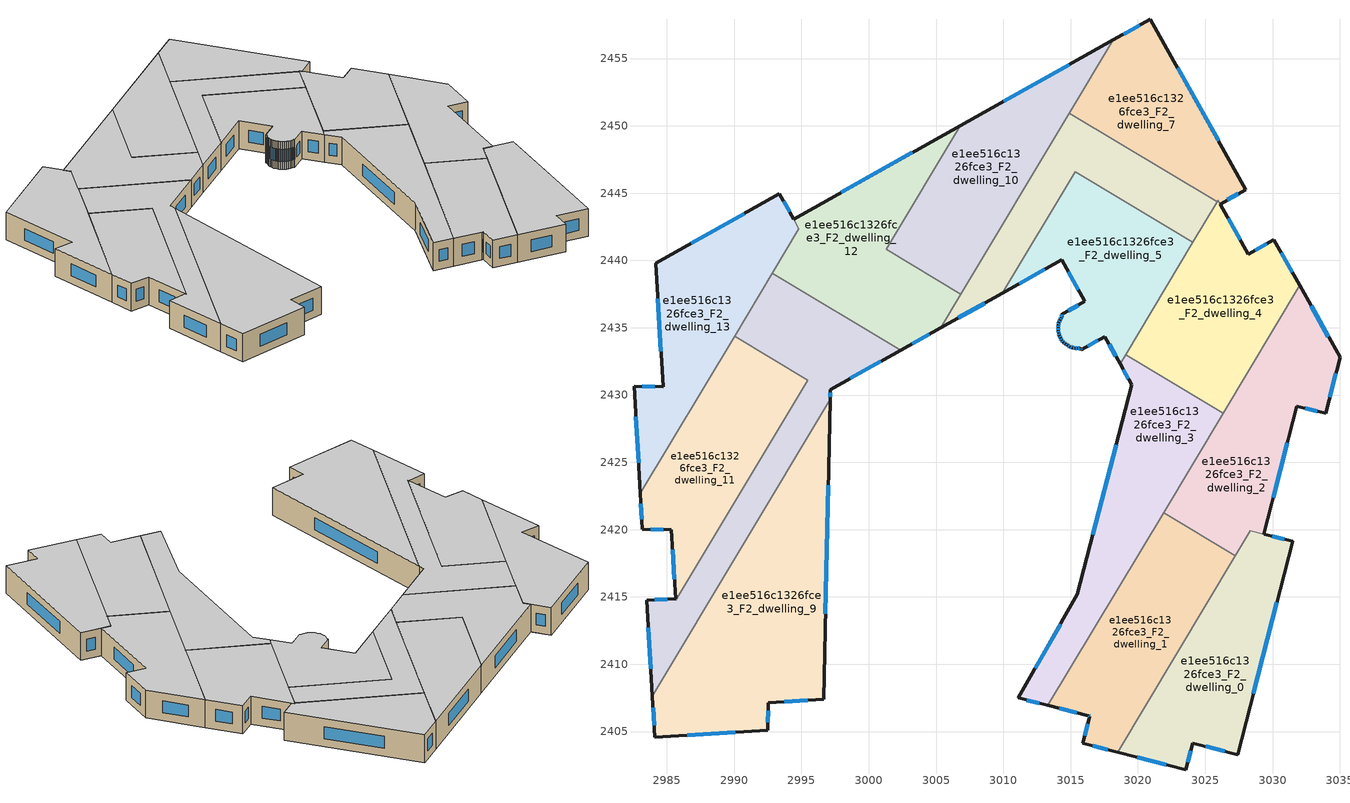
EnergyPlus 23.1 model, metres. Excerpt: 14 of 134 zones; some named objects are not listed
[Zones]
e1ee516c1326fce3_F2_dwelling_0
 floor to e1ee516c1326fce3_F1_dwelling_0 (EU_floor_Construction): 3031.49,2419.12 3027.41,2403.29 3024.08,2404.14 3023.56,2402.16 3018.49,2403.46 3028.36,2419.93 z6
 wall outside (EU_wall_Construction): 3018.49,2403.46 3023.56,2402.16 3024.08,2404.14 3027.41,2403.29 3031.49,2419.12 3029.37,2419.67 z6:9
 wall to e1ee516c1326fce3_F2_dwelling_2 (EU_wall_Construction): 3029.36,2419.67 3028.36,2419.93 3027.25,2418.07 z6:9
 wall to e1ee516c1326fce3_F2_dwelling_1 (EU_wall_Construction): 3027.24,2418.07 3018.49,2403.46 z6:9
 window (EU_Window_Construction): 3019.94,2403.09 3022.11,2402.53 / 3030.88,2419.28 3029.97,2419.51 / 3028.57,2407.81 3030.32,2414.6 / 3025.03,2403.89 3026.45,2403.53 / 3023.71,2402.72 3023.93,2403.57 z6.86:8.14
 ceiling to e1ee516c1326fce3_F3_dwelling_0 (EU_floor_Construction): 3027.41,2403.29 3031.49,2419.12 3028.36,2419.93 3018.49,2403.46 3023.56,2402.16 3024.08,2404.14 z9
e1ee516c1326fce3_F2_dwelling_1
 floor to e1ee516c1326fce3_F1_dwelling_1 (EU_floor_Construction): 3027.24,2418.07 3018.49,2403.46 3015.9,2404.13 3016.42,2406.14 3016.32,2406.16 3013.31,2406.93 3021.9,2421.27 z6
 wall outside (EU_wall_Construction): 3013.31,2406.93 3016.32,2406.16 3016.42,2406.14 3015.9,2404.13 3018.49,2403.46 z6:9
 wall to e1ee516c1326fce3_F2_dwelling_2 (EU_wall_Construction): 3027.24,2418.07 3021.9,2421.27 z6:9
 wall to e1ee516c1326fce3_F2_dwelling_3 (EU_wall_Construction): 3021.9,2421.27 3013.31,2406.93 z6:9
 window (EU_Window_Construction): 3016.64,2403.94 3017.75,2403.65 / 3016.27,2405.56 3016.05,2404.7 / 3016.35,2406.16 3016.39,2406.15 / 3014.17,2406.71 3015.46,2406.38 z6.86:8.14
 ceiling to e1ee516c1326fce3_F3_dwelling_1 (EU_floor_Construction): 3018.49,2403.46 3027.24,2418.07 3021.9,2421.27 3013.31,2406.93 3016.32,2406.16 3016.42,2406.14 3015.9,2404.13 z9
e1ee516c1326fce3_F2_dwelling_10
 floor to e1ee516c1326fce3_F1_dwelling_10 (EU_floor_Construction): 3018.17,2456.38 3006.85,2437.49 3001.28,2440.83 3006.78,2450 z6
 wall outside (EU_wall_Construction): 3018.17,2456.38 3006.78,2450 z6:9
 wall to e1ee516c1326fce3_F2_dwelling_12 (EU_wall_Construction): 3006.78,2450 3001.28,2440.83 3006.85,2437.49 z6:9
 wall to e1ee516c1326fce3_F2_dwelling_6 (EU_wall_Construction): 3006.85,2437.49 3014.9,2450.93 z6:9
 wall to e1ee516c1326fce3_F2_dwelling_7 (EU_wall_Construction): 3014.9,2450.93 3018.17,2456.38 z6:9
 window (EU_Window_Construction): 3014.91,2454.56 3010.03,2451.83 z6.86:8.14
 ceiling to e1ee516c1326fce3_F3_dwelling_10 (EU_floor_Construction): 3006.85,2437.49 3018.17,2456.38 3006.78,2450 3001.28,2440.83 z9
e1ee516c1326fce3_F2_dwelling_11
 floor to e1ee516c1326fce3_F1_dwelling_11 (EU_floor_Construction): 2995.46,2431.11 2985.66,2414.75 2985.64,2414.87 2985.34,2419.98 2983.18,2420.03 2983.03,2422.69 2990.03,2434.37 z6
 wall outside (EU_wall_Construction): 2983.03,2422.69 2983.18,2420.03 2985.34,2419.98 2985.64,2414.87 z6:9
 wall to e1ee516c1326fce3_F2_dwelling_8 (EU_wall_Construction): 2985.64,2414.87 2985.66,2414.75 2995.46,2431.11 2990.03,2434.37 z6:9
 wall to e1ee516c1326fce3_F2_dwelling_13 (EU_wall_Construction): 2990.03,2434.37 2983.03,2422.69 z6:9
 window (EU_Window_Construction): 2985.43,2418.52 2985.56,2416.33 / 2983.8,2420.02 2984.72,2419.99 / 2983.07,2421.93 2983.14,2420.79 z6.86:8.14
 ceiling to e1ee516c1326fce3_F3_dwelling_11 (EU_floor_Construction): 2985.66,2414.75 2995.46,2431.11 2990.03,2434.37 2983.03,2422.69 2983.18,2420.03 2985.34,2419.98 2985.64,2414.87 z9
e1ee516c1326fce3_F2_dwelling_12
 floor to e1ee516c1326fce3_F1_dwelling_12 (EU_floor_Construction): 3006.78,2450 3001.28,2440.83 3006.85,2437.49 3005.36,2435 3002.39,2433.34 2992.84,2439.06 2994.81,2442.36 2994.41,2443.07 z6
 wall outside (EU_wall_Construction): 3002.39,2433.34 3005.36,2435 / 3006.78,2450 2994.41,2443.07 z6:9
 wall to e1ee516c1326fce3_F2_dwelling_13 (EU_wall_Construction): 2994.41,2443.07 2994.81,2442.36 / 2994.81,2442.35 2992.84,2439.06 z6:9
 wall to e1ee516c1326fce3_F2_dwelling_8 (EU_wall_Construction): 2992.84,2439.06 3002.39,2433.34 z6:9
 wall to e1ee516c1326fce3_F2_dwelling_6 (EU_wall_Construction): 3005.36,2435 3006.85,2437.49 z6:9
 window (EU_Window_Construction): 3003.24,2433.81 3004.51,2434.53 / 3003.25,2448.02 2997.95,2445.05 z6.86:8.14
 ceiling to e1ee516c1326fce3_F3_dwelling_12 (EU_floor_Construction): 3005.36,2435 3006.85,2437.49 3001.28,2440.83 3006.78,2450 2994.41,2443.07 2994.81,2442.36 2992.84,2439.06 3002.39,2433.34 z9
e1ee516c1326fce3_F2_dwelling_13
 floor to e1ee516c1326fce3_F1_dwelling_13 (EU_floor_Construction): 2993.37,2444.95 2994.81,2442.35 2983.03,2422.69 2982.56,2430.66 2984.71,2430.62 2984.17,2439.79 z6
 wall outside (EU_wall_Construction): 2994.41,2443.08 2993.37,2444.95 2984.17,2439.79 2984.71,2430.62 2982.56,2430.66 2983.03,2422.69 z6:9
 wall to e1ee516c1326fce3_F2_dwelling_8 (EU_wall_Construction): 2990.03,2434.37 2992.84,2439.06 z6:9
 window (EU_Window_Construction): 2982.69,2428.38 2982.89,2424.96 / 2984.1,2430.63 2983.17,2430.64 / 2984.33,2437.17 2984.56,2433.24 / 2990.74,2443.47 2986.8,2441.26 / 2994.11,2443.61 2993.67,2444.41 z6.86:8.14
 ceiling to e1ee516c1326fce3_F3_dwelling_13 (EU_floor_Construction): 2983.03,2422.69 2994.81,2442.35 2993.37,2444.95 2984.17,2439.79 2984.71,2430.62 2982.56,2430.66 z9
e1ee516c1326fce3_F2_dwelling_2
 floor to e1ee516c1326fce3_F1_dwelling_2 (EU_floor_Construction): 3032.01,2438.15 3035.01,2432.79 3033.94,2428.64 3031.8,2429.18 3029.36,2419.67 3028.36,2419.93 3027.24,2418.07 3021.9,2421.27 z6
 wall outside (EU_wall_Construction): 3029.36,2419.67 3031.8,2429.18 3033.94,2428.64 3035.01,2432.79 3032.01,2438.15 z6:9
 wall to e1ee516c1326fce3_F2_dwelling_4 (EU_wall_Construction): 3032.01,2438.15 3026.33,2428.66 z6:9
 wall to e1ee516c1326fce3_F2_dwelling_3 (EU_wall_Construction): 3026.33,2428.66 3021.9,2421.27 z6:9
 window (EU_Window_Construction): 3034.16,2434.32 3032.87,2436.62 / 3034.25,2429.83 3034.71,2431.61 / 3032.41,2429.03 3033.33,2428.79 / 3030.06,2422.39 3031.11,2426.46 z6.86:8.14
 ceiling to e1ee516c1326fce3_F3_dwelling_2 (EU_floor_Construction): 3029.36,2419.67 3031.8,2429.18 3033.94,2428.64 3035.01,2432.79 3032.01,2438.15 3021.9,2421.27 3027.24,2418.07 3028.36,2419.93 z9
e1ee516c1326fce3_F2_dwelling_3
 floor to e1ee516c1326fce3_F1_dwelling_3 (EU_floor_Construction): 3026.33,2428.66 3013.31,2406.93 3011.12,2407.5 3015.51,2415.18 3019.53,2430.78 3018.67,2432.32 3019.08,2433.01 z6
 wall outside (EU_wall_Construction): 3018.67,2432.32 3019.53,2430.78 3015.51,2415.18 3011.12,2407.5 3013.31,2406.93 z6:9
 wall to e1ee516c1326fce3_F2_dwelling_4 (EU_wall_Construction): 3026.33,2428.66 3019.08,2433.01 z6:9
 wall to e1ee516c1326fce3_F2_dwelling_5 (EU_wall_Construction): 3019.08,2433.01 3018.67,2432.32 z6:9
 window (EU_Window_Construction): 3014.25,2412.98 3012.37,2409.69 / 3018.38,2426.32 3016.66,2419.64 / 3018.91,2431.88 3019.28,2431.22 / 3011.75,2407.33 3012.68,2407.09 z6.86:8.14
 ceiling to e1ee516c1326fce3_F3_dwelling_3 (EU_floor_Construction): 3013.31,2406.93 3026.33,2428.66 3019.08,2433.01 3018.67,2432.32 3019.53,2430.78 3015.51,2415.18 3011.12,2407.5 z9
e1ee516c1326fce3_F2_dwelling_4
 floor to e1ee516c1326fce3_F1_dwelling_4 (EU_floor_Construction): 3030.11,2441.54 3032.01,2438.15 3026.33,2428.66 3019.08,2433.01 3025.95,2444.47 3028.18,2440.47 z6
 wall outside (EU_wall_Construction): 3032.01,2438.15 3030.11,2441.54 3028.18,2440.47 3026.1,2444.19 z6:9
 wall to e1ee516c1326fce3_F2_dwelling_5 (EU_wall_Construction): 3024.08,2441.34 3019.08,2433.01 z6:9
 wall to e1ee516c1326fce3_F2_dwelling_7 (EU_wall_Construction): 3026.1,2444.19 3025.95,2444.47 3025.88,2444.35 z6:9
 wall to e1ee516c1326fce3_F2_dwelling_6 (EU_wall_Construction): 3025.88,2444.35 3024.08,2441.35 z6:9
 window (EU_Window_Construction): 3029.56,2441.24 3028.73,2440.78 / 3031.47,2439.12 3030.65,2440.57 / 3027.59,2441.53 3026.7,2443.13 z6.86:8.14
 ceiling to e1ee516c1326fce3_F3_dwelling_4 (EU_floor_Construction): 3026.33,2428.66 3032.01,2438.15 3030.11,2441.54 3028.18,2440.47 3025.95,2444.47 3019.08,2433.01 z9
e1ee516c1326fce3_F2_dwelling_5
 floor to e1ee516c1326fce3_F1_dwelling_5 (EU_floor_Construction): 3024.08,2441.34 3018.67,2432.32 3017.53,2434.34 3015.78,2433.36 3015.71,2433.47 3015.51,2433.46 3015.32,2433.48 3015.12,2433.53 3014.94,2433.6 3014.77,2433.69 3014.61,2433.8 3014.47,2433.93 3014.34,2434.09 3014.25,2434.23 3014.24,2434.25 3014.16,2434.43 3014.1,2434.62 3014.07,2434.81 3014.06,2435 3014.08,2435.2 3014.12,2435.39 3014.19,2435.57 3014.28,2435.75 3014.37,2435.88 3014.31,2435.98 3016.06,2436.96 3014.34,2440.04 3009.93,2437.57 3015.33,2446.58 z6
 wall outside (EU_wall_Construction): 3009.93,2437.57 3014.34,2440.04 3016.06,2436.96 3014.31,2435.98 3014.37,2435.88 3014.28,2435.75 3014.19,2435.57 3014.12,2435.39 3014.08,2435.2 3014.06,2435 3014.07,2434.81 3014.1,2434.62 3014.16,2434.43 3014.24,2434.25 3014.25,2434.23 3014.34,2434.09 3014.47,2433.93 3014.61,2433.8 3014.77,2433.69 3014.94,2433.6 3015.12,2433.53 3015.32,2433.48 3015.51,2433.46 3015.71,2433.47 3015.78,2433.36 3017.53,2434.34 3018.67,2432.32 z6:9
 wall to e1ee516c1326fce3_F2_dwelling_6 (EU_wall_Construction): 3024.08,2441.34 3015.33,2446.58 3009.93,2437.57 z6:9
 window (EU_Window_Construction): 3017.85,2433.76 3018.34,2432.9 / 3016.28,2433.64 3017.03,2434.06 / 3015.73,2433.44 3015.76,2433.39 / 3015.57,2433.47 3015.65,2433.47 / 3015.37,2433.48 3015.46,2433.47 / 3015.18,2433.51 3015.26,2433.5 / 3014.99,2433.58 3015.07,2433.55 / 3014.82,2433.66 3014.89,2433.62 / 3014.66,2433.77 3014.72,2433.72 / 3014.51,2433.9 3014.57,2433.84 / 3014.38,2434.04 3014.43,2433.98 / 3014.28,2434.19 3014.32,2434.13 / 3014.18,2434.38 3014.22,2434.3 / 3014.12,2434.56 3014.14,2434.48 / 3014.08,2434.75 3014.09,2434.67 / 3014.06,2434.95 3014.07,2434.87 / 3014.07,2435.14 3014.07,2435.06 / 3014.11,2435.34 3014.09,2435.25 / 3014.17,2435.52 3014.14,2435.44 / 3014.26,2435.7 3014.22,2435.62 / 3014.35,2435.84 3014.31,2435.78 / 3014.33,2435.95 3014.36,2435.91 / 3015.56,2436.68 3014.81,2436.26 / 3014.83,2439.16 3015.57,2437.84 / 3011.19,2438.27 3013.08,2439.33 z6.86:8.14
 ceiling to e1ee516c1326fce3_F3_dwelling_5 (EU_floor_Construction): 3018.67,2432.32 3024.08,2441.34 3015.33,2446.58 3009.93,2437.57 3014.34,2440.04 3016.06,2436.96 3014.31,2435.98 3014.37,2435.88 3014.28,2435.75 3014.19,2435.57 3014.12,2435.39 3014.08,2435.2 3014.06,2435 3014.07,2434.81 3014.1,2434.62 3014.16,2434.43 3014.24,2434.25 3014.25,2434.23 3014.34,2434.09 3014.47,2433.93 3014.61,2433.8 3014.77,2433.69 3014.94,2433.6 3015.12,2433.53 3015.32,2433.48 3015.51,2433.46 3015.71,2433.47 3015.78,2433.36 3017.53,2434.34 z9
e1ee516c1326fce3_F2_dwelling_6
 floor to e1ee516c1326fce3_F1_dwelling_6 (EU_floor_Construction): 3025.88,2444.35 3024.08,2441.34 3015.33,2446.58 3009.93,2437.57 3005.36,2435 3014.9,2450.93 z6
 wall outside (EU_wall_Construction): 3005.36,2435 3009.93,2437.57 z6:9
 wall to e1ee516c1326fce3_F2_dwelling_7 (EU_wall_Construction): 3025.88,2444.35 3014.9,2450.93 z6:9
 window (EU_Window_Construction): 3006.66,2435.74 3008.62,2436.83 z6.86:8.14
 ceiling to e1ee516c1326fce3_F3_dwelling_6 (EU_floor_Construction): 3024.08,2441.34 3025.88,2444.35 3014.9,2450.93 3005.36,2435 3009.93,2437.57 3015.33,2446.58 z9
e1ee516c1326fce3_F2_dwelling_7
 floor to e1ee516c1326fce3_F1_dwelling_7 (EU_floor_Construction): 3020.92,2457.93 3028.02,2445.27 3026.1,2444.19 3025.95,2444.47 3025.88,2444.35 3014.9,2450.93 3018.17,2456.38 z6
 wall outside (EU_wall_Construction): 3026.1,2444.19 3028.02,2445.27 3020.92,2457.93 3018.17,2456.38 z6:9
 window (EU_Window_Construction): 3020.13,2457.49 3018.95,2456.82 / 3025.99,2448.89 3022.95,2454.31 / 3026.65,2444.5 3027.47,2444.96 z6.86:8.14
 ceiling to e1ee516c1326fce3_F3_dwelling_7 (EU_floor_Construction): 3028.02,2445.27 3020.92,2457.93 3018.17,2456.38 3014.9,2450.93 3025.88,2444.35 3025.95,2444.47 3026.1,2444.19 z9
e1ee516c1326fce3_F2_dwelling_8
 floor to e1ee516c1326fce3_F1_dwelling_8 (EU_floor_Construction): 3002.39,2433.34 2997.14,2430.39 2997.12,2429.67 2983.92,2407.64 2983.5,2414.74 2985.64,2414.87 2985.66,2414.75 2995.46,2431.11 2990.03,2434.37 2992.84,2439.06 z6
 wall outside (EU_wall_Construction): 2997.12,2429.67 2997.14,2430.39 3002.39,2433.34 / 2985.64,2414.87 2983.5,2414.74 2983.92,2407.64 z6:9
 wall to e1ee516c1326fce3_F2_dwelling_9 (EU_wall_Construction): 2983.92,2407.64 2997.12,2429.67 z6:9
 window (EU_Window_Construction): 2998.64,2431.23 3000.89,2432.5 / 2997.12,2429.88 2997.13,2430.19 / 2983.62,2412.71 2983.8,2409.67 / 2985.03,2414.84 2984.11,2414.78 z6.86:8.14
 ceiling to e1ee516c1326fce3_F3_dwelling_8 (EU_floor_Construction): 2985.66,2414.75 2985.64,2414.87 2983.5,2414.74 2983.92,2407.64 2997.12,2429.67 2997.14,2430.39 3002.39,2433.34 2992.84,2439.06 2990.03,2434.37 2995.46,2431.11 z9
e1ee516c1326fce3_F2_dwelling_9
 floor to e1ee516c1326fce3_F1_dwelling_9 (EU_floor_Construction): 2997.12,2429.67 2996.64,2407.4 2992.53,2407.15 2992.48,2405.08 2984.1,2404.59 2983.92,2407.64 z6
 wall outside (EU_wall_Construction): 2983.92,2407.64 2984.1,2404.59 2992.48,2405.08 2992.53,2407.15 2996.64,2407.4 2997.12,2429.67 z6:9
 window (EU_Window_Construction): 2996.78,2413.76 2996.98,2423.31 / 2993.71,2407.22 2995.47,2407.33 / 2992.5,2405.67 2992.52,2406.56 / 2986.49,2404.73 2990.09,2404.94 / 2983.97,2406.77 2984.05,2405.46 z6.86:8.14
 ceiling to e1ee516c1326fce3_F3_dwelling_9 (EU_floor_Construction): 2996.64,2407.4 2997.12,2429.67 2983.92,2407.64 2984.1,2404.59 2992.48,2405.08 2992.53,2407.15 z9
[Building]
EU S2 Campaign: North Axis=0; Terrain=City; Solar Distribution=FullExterior
[Site:Location]
Helsinki-Vantaa.AP: Latitude=60.317; Longitude=24.963; Time Zone=2; Elevation=54.6
[SizingPeriod:WeatherFileDays]
AnnualSizingPeriod: Begin Month=1; Begin Day of Month=1; End Month=12; End Day of Month=31; Day of Week for Start Day=Monday; Use Weather File Daylight Saving Period=No; Use Weather File Rain and Snow Indicators=No
[MATERIAL]
EU_InternalMass_Material: Roughness=MediumRough; Thickness=0.1; Conductivity=1; Density=1800; Specific Heat=900; Thermal Absorptance=0.9; Solar Absorptance=0.7; Visible Absorptance=0.7
[MATERIAL:NOMASS] Roughness=MediumRough; Thermal Absorptance=0.9; Solar Absorptance=0.7; Visible Absorptance=0.7
Name | Thermal Resistance
EU_wall_NoMass | 5.91765
EU_floor_NoMass | 6.2875
[WINDOWMATERIAL:SIMPLEGLAZINGSYSTEM]
EU_Window_SimpleGlazing: UFactor=0.994035; Solar Heat Gain Coefficient=0.7; Visible Transmittance=0.7
[CONSTRUCTION]
EU_wall_Construction: EU_wall_NoMass
EU_floor_Construction: EU_floor_NoMass
EU_Window_Construction: EU_Window_SimpleGlazing
EU_InternalMass_Construction: EU_InternalMass_Material
[ZONE] Type=1; Multiplier=1; Ceiling Height=autocalculate; Floor Area=autocalculate; Part of Total Floor Area=Yes
Name | Volume
e1ee516c1326fce3_F2_dwelling_0 | 307.479
e1ee516c1326fce3_F2_dwelling_1 | 313.69
e1ee516c1326fce3_F2_dwelling_10 | 318.435
e1ee516c1326fce3_F2_dwelling_11 | 302.446
e1ee516c1326fce3_F2_dwelling_12 | 317.712
e1ee516c1326fce3_F2_dwelling_13 | 311.613
e1ee516c1326fce3_F2_dwelling_2 | 319.113
e1ee516c1326fce3_F2_dwelling_3 | 313.427
e1ee516c1326fce3_F2_dwelling_4 | 307.209
e1ee516c1326fce3_F2_dwelling_5 | 278.038
e1ee516c1326fce3_F2_dwelling_6 | 234.568
e1ee516c1326fce3_F2_dwelling_7 | 240.732
e1ee516c1326fce3_F2_dwelling_8 | 326.927
e1ee516c1326fce3_F2_dwelling_9 | 496.628
[INTERNALMASS] Construction=EU_InternalMass_Construction
Name | Zone or ZoneList | Surface Area
e1ee516c1326fce3_F2_dwelling_0_EU_InternalMass | e1ee516c1326fce3_F2_dwelling_0 | 102.498
e1ee516c1326fce3_F2_dwelling_1_EU_InternalMass | e1ee516c1326fce3_F2_dwelling_1 | 104.564
e1ee516c1326fce3_F2_dwelling_2_EU_InternalMass | e1ee516c1326fce3_F2_dwelling_2 | 106.372
e1ee516c1326fce3_F2_dwelling_3_EU_InternalMass | e1ee516c1326fce3_F2_dwelling_3 | 104.476
e1ee516c1326fce3_F2_dwelling_4_EU_InternalMass | e1ee516c1326fce3_F2_dwelling_4 | 102.402
e1ee516c1326fce3_F2_dwelling_5_EU_InternalMass | e1ee516c1326fce3_F2_dwelling_5 | 92.6777
e1ee516c1326fce3_F2_dwelling_6_EU_InternalMass | e1ee516c1326fce3_F2_dwelling_6 | 78.1893
e1ee516c1326fce3_F2_dwelling_7_EU_InternalMass | e1ee516c1326fce3_F2_dwelling_7 | 80.2447
e1ee516c1326fce3_F2_dwelling_8_EU_InternalMass | e1ee516c1326fce3_F2_dwelling_8 | 108.969
e1ee516c1326fce3_F2_dwelling_9_EU_InternalMass | e1ee516c1326fce3_F2_dwelling_9 | 165.546
e1ee516c1326fce3_F2_dwelling_10_EU_InternalMass | e1ee516c1326fce3_F2_dwelling_10 | 106.143
e1ee516c1326fce3_F2_dwelling_11_EU_InternalMass | e1ee516c1326fce3_F2_dwelling_11 | 100.814
e1ee516c1326fce3_F2_dwelling_12_EU_InternalMass | e1ee516c1326fce3_F2_dwelling_12 | 105.903
e1ee516c1326fce3_F2_dwelling_13_EU_InternalMass | e1ee516c1326fce3_F2_dwelling_13 | 103.878
[OTHEREQUIPMENT] Fuel Type=Electricity; Design Level Calculation Method=Watts/Area; Power per Zone Floor Area=1; Fraction Latent=0; Fraction Radiant=0; Fraction Lost=0; Carbon Dioxide Generation Rate=0; EndUse Subcategory=EU_Step8_InternalGains
Name | Zone or ZoneList or Space or SpaceList | Schedule
EU_Step8_InternalGain_e1ee516c1326fce3_F2_dwelling_0_f000 | e1ee516c1326fce3_F2_dwelling_0 | EU_Step8_GainSchedule_e1ee516c1326fce3_F2_dwelling_0_f000
EU_Step8_InternalGain_e1ee516c1326fce3_F2_dwelling_1_f000 | e1ee516c1326fce3_F2_dwelling_1 | EU_Step8_GainSchedule_e1ee516c1326fce3_F2_dwelling_1_f000
EU_Step8_InternalGain_e1ee516c1326fce3_F2_dwelling_2_f000 | e1ee516c1326fce3_F2_dwelling_2 | EU_Step8_GainSchedule_e1ee516c1326fce3_F2_dwelling_2_f000
EU_Step8_InternalGain_e1ee516c1326fce3_F2_dwelling_3_f000 | e1ee516c1326fce3_F2_dwelling_3 | EU_Step8_GainSchedule_e1ee516c1326fce3_F2_dwelling_3_f000
EU_Step8_InternalGain_e1ee516c1326fce3_F2_dwelling_4_f000 | e1ee516c1326fce3_F2_dwelling_4 | EU_Step8_GainSchedule_e1ee516c1326fce3_F2_dwelling_4_f000
EU_Step8_InternalGain_e1ee516c1326fce3_F2_dwelling_5_f000 | e1ee516c1326fce3_F2_dwelling_5 | EU_Step8_GainSchedule_e1ee516c1326fce3_F2_dwelling_5_f000
EU_Step8_InternalGain_e1ee516c1326fce3_F2_dwelling_6_f000 | e1ee516c1326fce3_F2_dwelling_6 | EU_Step8_GainSchedule_e1ee516c1326fce3_F2_dwelling_6_f000
EU_Step8_InternalGain_e1ee516c1326fce3_F2_dwelling_7_f000 | e1ee516c1326fce3_F2_dwelling_7 | EU_Step8_GainSchedule_e1ee516c1326fce3_F2_dwelling_7_f000
EU_Step8_InternalGain_e1ee516c1326fce3_F2_dwelling_8_f000 | e1ee516c1326fce3_F2_dwelling_8 | EU_Step8_GainSchedule_e1ee516c1326fce3_F2_dwelling_8_f000
EU_Step8_InternalGain_e1ee516c1326fce3_F2_dwelling_9_f000 | e1ee516c1326fce3_F2_dwelling_9 | EU_Step8_GainSchedule_e1ee516c1326fce3_F2_dwelling_9_f000
EU_Step8_InternalGain_e1ee516c1326fce3_F2_dwelling_10_f000 | e1ee516c1326fce3_F2_dwelling_10 | EU_Step8_GainSchedule_e1ee516c1326fce3_F2_dwelling_10_f000
EU_Step8_InternalGain_e1ee516c1326fce3_F2_dwelling_11_f000 | e1ee516c1326fce3_F2_dwelling_11 | EU_Step8_GainSchedule_e1ee516c1326fce3_F2_dwelling_11_f000
EU_Step8_InternalGain_e1ee516c1326fce3_F2_dwelling_12_f000 | e1ee516c1326fce3_F2_dwelling_12 | EU_Step8_GainSchedule_e1ee516c1326fce3_F2_dwelling_12_f000
EU_Step8_InternalGain_e1ee516c1326fce3_F2_dwelling_13_f000 | e1ee516c1326fce3_F2_dwelling_13 | EU_Step8_GainSchedule_e1ee516c1326fce3_F2_dwelling_13_f000
[ZONEVENTILATION:DESIGNFLOWRATE] Schedule=EU_AlwaysOn; Design Flow Rate Calculation Method=AirChanges/Hour; Air Changes per Hour=0.596421; Ventilation Type=Natural; Fan Pressure Rise=0; Fan Total Efficiency=1; Constant Term Coefficient=1; Temperature Term Coefficient=0; Velocity Term Coefficient=0; Velocity Squared Term Coefficient=0; Minimum Indoor Temperature=-100; Maximum Indoor Temperature=100; Delta Temperature=-100; Minimum Outdoor Temperature=-100; Maximum Outdoor Temperature=100; Maximum Wind Speed=40
Name | Zone or ZoneList or Space or SpaceList
EU_ConstantAir_e1ee516c1326fce3_F2_dwelling_0 | e1ee516c1326fce3_F2_dwelling_0
EU_ConstantAir_e1ee516c1326fce3_F2_dwelling_1 | e1ee516c1326fce3_F2_dwelling_1
EU_ConstantAir_e1ee516c1326fce3_F2_dwelling_2 | e1ee516c1326fce3_F2_dwelling_2
EU_ConstantAir_e1ee516c1326fce3_F2_dwelling_3 | e1ee516c1326fce3_F2_dwelling_3
EU_ConstantAir_e1ee516c1326fce3_F2_dwelling_4 | e1ee516c1326fce3_F2_dwelling_4
EU_ConstantAir_e1ee516c1326fce3_F2_dwelling_5 | e1ee516c1326fce3_F2_dwelling_5
EU_ConstantAir_e1ee516c1326fce3_F2_dwelling_6 | e1ee516c1326fce3_F2_dwelling_6
EU_ConstantAir_e1ee516c1326fce3_F2_dwelling_7 | e1ee516c1326fce3_F2_dwelling_7
EU_ConstantAir_e1ee516c1326fce3_F2_dwelling_8 | e1ee516c1326fce3_F2_dwelling_8
EU_ConstantAir_e1ee516c1326fce3_F2_dwelling_9 | e1ee516c1326fce3_F2_dwelling_9
EU_ConstantAir_e1ee516c1326fce3_F2_dwelling_10 | e1ee516c1326fce3_F2_dwelling_10
EU_ConstantAir_e1ee516c1326fce3_F2_dwelling_11 | e1ee516c1326fce3_F2_dwelling_11
EU_ConstantAir_e1ee516c1326fce3_F2_dwelling_12 | e1ee516c1326fce3_F2_dwelling_12
EU_ConstantAir_e1ee516c1326fce3_F2_dwelling_13 | e1ee516c1326fce3_F2_dwelling_13
[HVACTEMPLATE:ZONE:IDEALLOADSAIRSYSTEM] System Availability Schedule=EU_AlwaysOn; Maximum Heating Supply Air Temperature=50; Minimum Cooling Supply Air Temperature=13; Maximum Heating Supply Air Humidity Ratio=0.0156; Minimum Cooling Supply Air Humidity Ratio=0.0077; Heating Limit=NoLimit; Cooling Limit=NoLimit; Heating Availability Schedule=EU_AlwaysOn; Cooling Availability Schedule=EU_CoolingOff; Dehumidification Control Type=ConstantSensibleHeatRatio; Cooling Sensible Heat Ratio=0.7; Dehumidification Setpoint=60; Humidification Control Type=None; Humidification Setpoint=30; Outdoor Air Method=None; Outdoor Air Flow Rate per Person=0.00944; Outdoor Air Flow Rate per Zone Floor Area=0; Outdoor Air Flow Rate per Zone=0; Demand Controlled Ventilation Type=None; Outdoor Air Economizer Type=NoEconomizer; Heat Recovery Type=None; Sensible Heat Recovery Effectiveness=0.7; Latent Heat Recovery Effectiveness=0.65
Name | Template Thermostat
e1ee516c1326fce3_F2_dwelling_0 | EU_HeatOnly_e1ee516c1326fce3_F2_dwelling_0
e1ee516c1326fce3_F2_dwelling_1 | EU_HeatOnly_e1ee516c1326fce3_F2_dwelling_1
e1ee516c1326fce3_F2_dwelling_2 | EU_HeatOnly_e1ee516c1326fce3_F2_dwelling_2
e1ee516c1326fce3_F2_dwelling_3 | EU_HeatOnly_e1ee516c1326fce3_F2_dwelling_3
e1ee516c1326fce3_F2_dwelling_4 | EU_HeatOnly_e1ee516c1326fce3_F2_dwelling_4
e1ee516c1326fce3_F2_dwelling_5 | EU_HeatOnly_e1ee516c1326fce3_F2_dwelling_5
e1ee516c1326fce3_F2_dwelling_6 | EU_HeatOnly_e1ee516c1326fce3_F2_dwelling_6
e1ee516c1326fce3_F2_dwelling_7 | EU_HeatOnly_e1ee516c1326fce3_F2_dwelling_7
e1ee516c1326fce3_F2_dwelling_8 | EU_HeatOnly_e1ee516c1326fce3_F2_dwelling_8
e1ee516c1326fce3_F2_dwelling_9 | EU_HeatOnly_e1ee516c1326fce3_F2_dwelling_9
e1ee516c1326fce3_F2_dwelling_10 | EU_HeatOnly_e1ee516c1326fce3_F2_dwelling_10
e1ee516c1326fce3_F2_dwelling_11 | EU_HeatOnly_e1ee516c1326fce3_F2_dwelling_11
e1ee516c1326fce3_F2_dwelling_12 | EU_HeatOnly_e1ee516c1326fce3_F2_dwelling_12
e1ee516c1326fce3_F2_dwelling_13 | EU_HeatOnly_e1ee516c1326fce3_F2_dwelling_13
[SIZING:ZONE] Zone Cooling Design Supply Air Temperature Input Method=SupplyAirTemperature; Zone Cooling Design Supply Air Temperature=13; Zone Heating Design Supply Air Temperature Input Method=SupplyAirTemperature; Zone Heating Design Supply Air Temperature=50; Zone Cooling Design Supply Air Humidity Ratio=0.008; Zone Heating Design Supply Air Humidity Ratio=0.008; Cooling Design Air Flow Method=DesignDay; Cooling Design Air Flow Rate=0; Cooling Minimum Air Flow per Zone Floor Area=0.000762; Cooling Minimum Air Flow=0; Cooling Minimum Air Flow Fraction=0.2; Heating Design Air Flow Method=DesignDay; Heating Design Air Flow Rate=0; Heating Maximum Air Flow per Zone Floor Area=0.002032; Heating Maximum Air Flow=0.141576; Heating Maximum Air Flow Fraction=0.3; Account for Dedicated Outdoor Air System=No; Dedicated Outdoor Air System Control Strategy=NeutralSupplyAir; Dedicated Outdoor Air Low Setpoint Temperature for Design=autosize; Dedicated Outdoor Air High Setpoint Temperature for Design=autosize; Zone Load Sizing Method=Sensible Load Only No Latent Load; Zone Latent Cooling Design Supply Air Humidity Ratio Input Method=HumidityRatioDifference; Zone Cooling Design Supply Air Humidity Ratio Difference=0.005; Zone Latent Heating Design Supply Air Humidity Ratio Input Method=HumidityRatioDifference; Zone Humidification Design Supply Air Humidity Ratio Difference=0.005
e1ee516c1326fce3_F2_dwelling_0; e1ee516c1326fce3_F2_dwelling_1; e1ee516c1326fce3_F2_dwelling_2; e1ee516c1326fce3_F2_dwelling_3; e1ee516c1326fce3_F2_dwelling_4; e1ee516c1326fce3_F2_dwelling_5; e1ee516c1326fce3_F2_dwelling_6; e1ee516c1326fce3_F2_dwelling_7; e1ee516c1326fce3_F2_dwelling_8; e1ee516c1326fce3_F2_dwelling_9; e1ee516c1326fce3_F2_dwelling_10; e1ee516c1326fce3_F2_dwelling_11; e1ee516c1326fce3_F2_dwelling_12; e1ee516c1326fce3_F2_dwelling_13
[SCHEDULE:CONSTANT]
Name | Hourly Value
EU_AlwaysOn | 1
EU_CoolingOff | 0
[SCHEDULE:FILE] Column Number=1; Rows to Skip at Top=0; Number of Hours of Data=8760; Column Separator=Comma; Interpolate to Timestep=No; Minutes per Item=60; Adjust Schedule for Daylight Savings=Yes
Name | File
EU_Step8_GainSchedule_e1ee516c1326fce3_F2_dwelling_0_f000 | ../../schedules/e1ee516c1326fce3/e1ee516c1326fce3_F2_dwelling_0_f000_gain.csv
EU_Step8_GainSchedule_e1ee516c1326fce3_F2_dwelling_1_f000 | ../../schedules/e1ee516c1326fce3/e1ee516c1326fce3_F2_dwelling_1_f000_gain.csv
EU_Step8_GainSchedule_e1ee516c1326fce3_F2_dwelling_2_f000 | ../../schedules/e1ee516c1326fce3/e1ee516c1326fce3_F2_dwelling_2_f000_gain.csv
EU_Step8_GainSchedule_e1ee516c1326fce3_F2_dwelling_3_f000 | ../../schedules/e1ee516c1326fce3/e1ee516c1326fce3_F2_dwelling_3_f000_gain.csv
EU_Step8_GainSchedule_e1ee516c1326fce3_F2_dwelling_4_f000 | ../../schedules/e1ee516c1326fce3/e1ee516c1326fce3_F2_dwelling_4_f000_gain.csv
EU_Step8_GainSchedule_e1ee516c1326fce3_F2_dwelling_5_f000 | ../../schedules/e1ee516c1326fce3/e1ee516c1326fce3_F2_dwelling_5_f000_gain.csv
EU_Step8_GainSchedule_e1ee516c1326fce3_F2_dwelling_6_f000 | ../../schedules/e1ee516c1326fce3/e1ee516c1326fce3_F2_dwelling_6_f000_gain.csv
EU_Step8_GainSchedule_e1ee516c1326fce3_F2_dwelling_7_f000 | ../../schedules/e1ee516c1326fce3/e1ee516c1326fce3_F2_dwelling_7_f000_gain.csv
EU_Step8_GainSchedule_e1ee516c1326fce3_F2_dwelling_8_f000 | ../../schedules/e1ee516c1326fce3/e1ee516c1326fce3_F2_dwelling_8_f000_gain.csv
EU_Step8_GainSchedule_e1ee516c1326fce3_F2_dwelling_9_f000 | ../../schedules/e1ee516c1326fce3/e1ee516c1326fce3_F2_dwelling_9_f000_gain.csv
EU_Step8_GainSchedule_e1ee516c1326fce3_F2_dwelling_10_f000 | ../../schedules/e1ee516c1326fce3/e1ee516c1326fce3_F2_dwelling_10_f000_gain.csv
EU_Step8_GainSchedule_e1ee516c1326fce3_F2_dwelling_11_f000 | ../../schedules/e1ee516c1326fce3/e1ee516c1326fce3_F2_dwelling_11_f000_gain.csv
EU_Step8_GainSchedule_e1ee516c1326fce3_F2_dwelling_12_f000 | ../../schedules/e1ee516c1326fce3/e1ee516c1326fce3_F2_dwelling_12_f000_gain.csv
EU_Step8_GainSchedule_e1ee516c1326fce3_F2_dwelling_13_f000 | ../../schedules/e1ee516c1326fce3/e1ee516c1326fce3_F2_dwelling_13_f000_gain.csv
